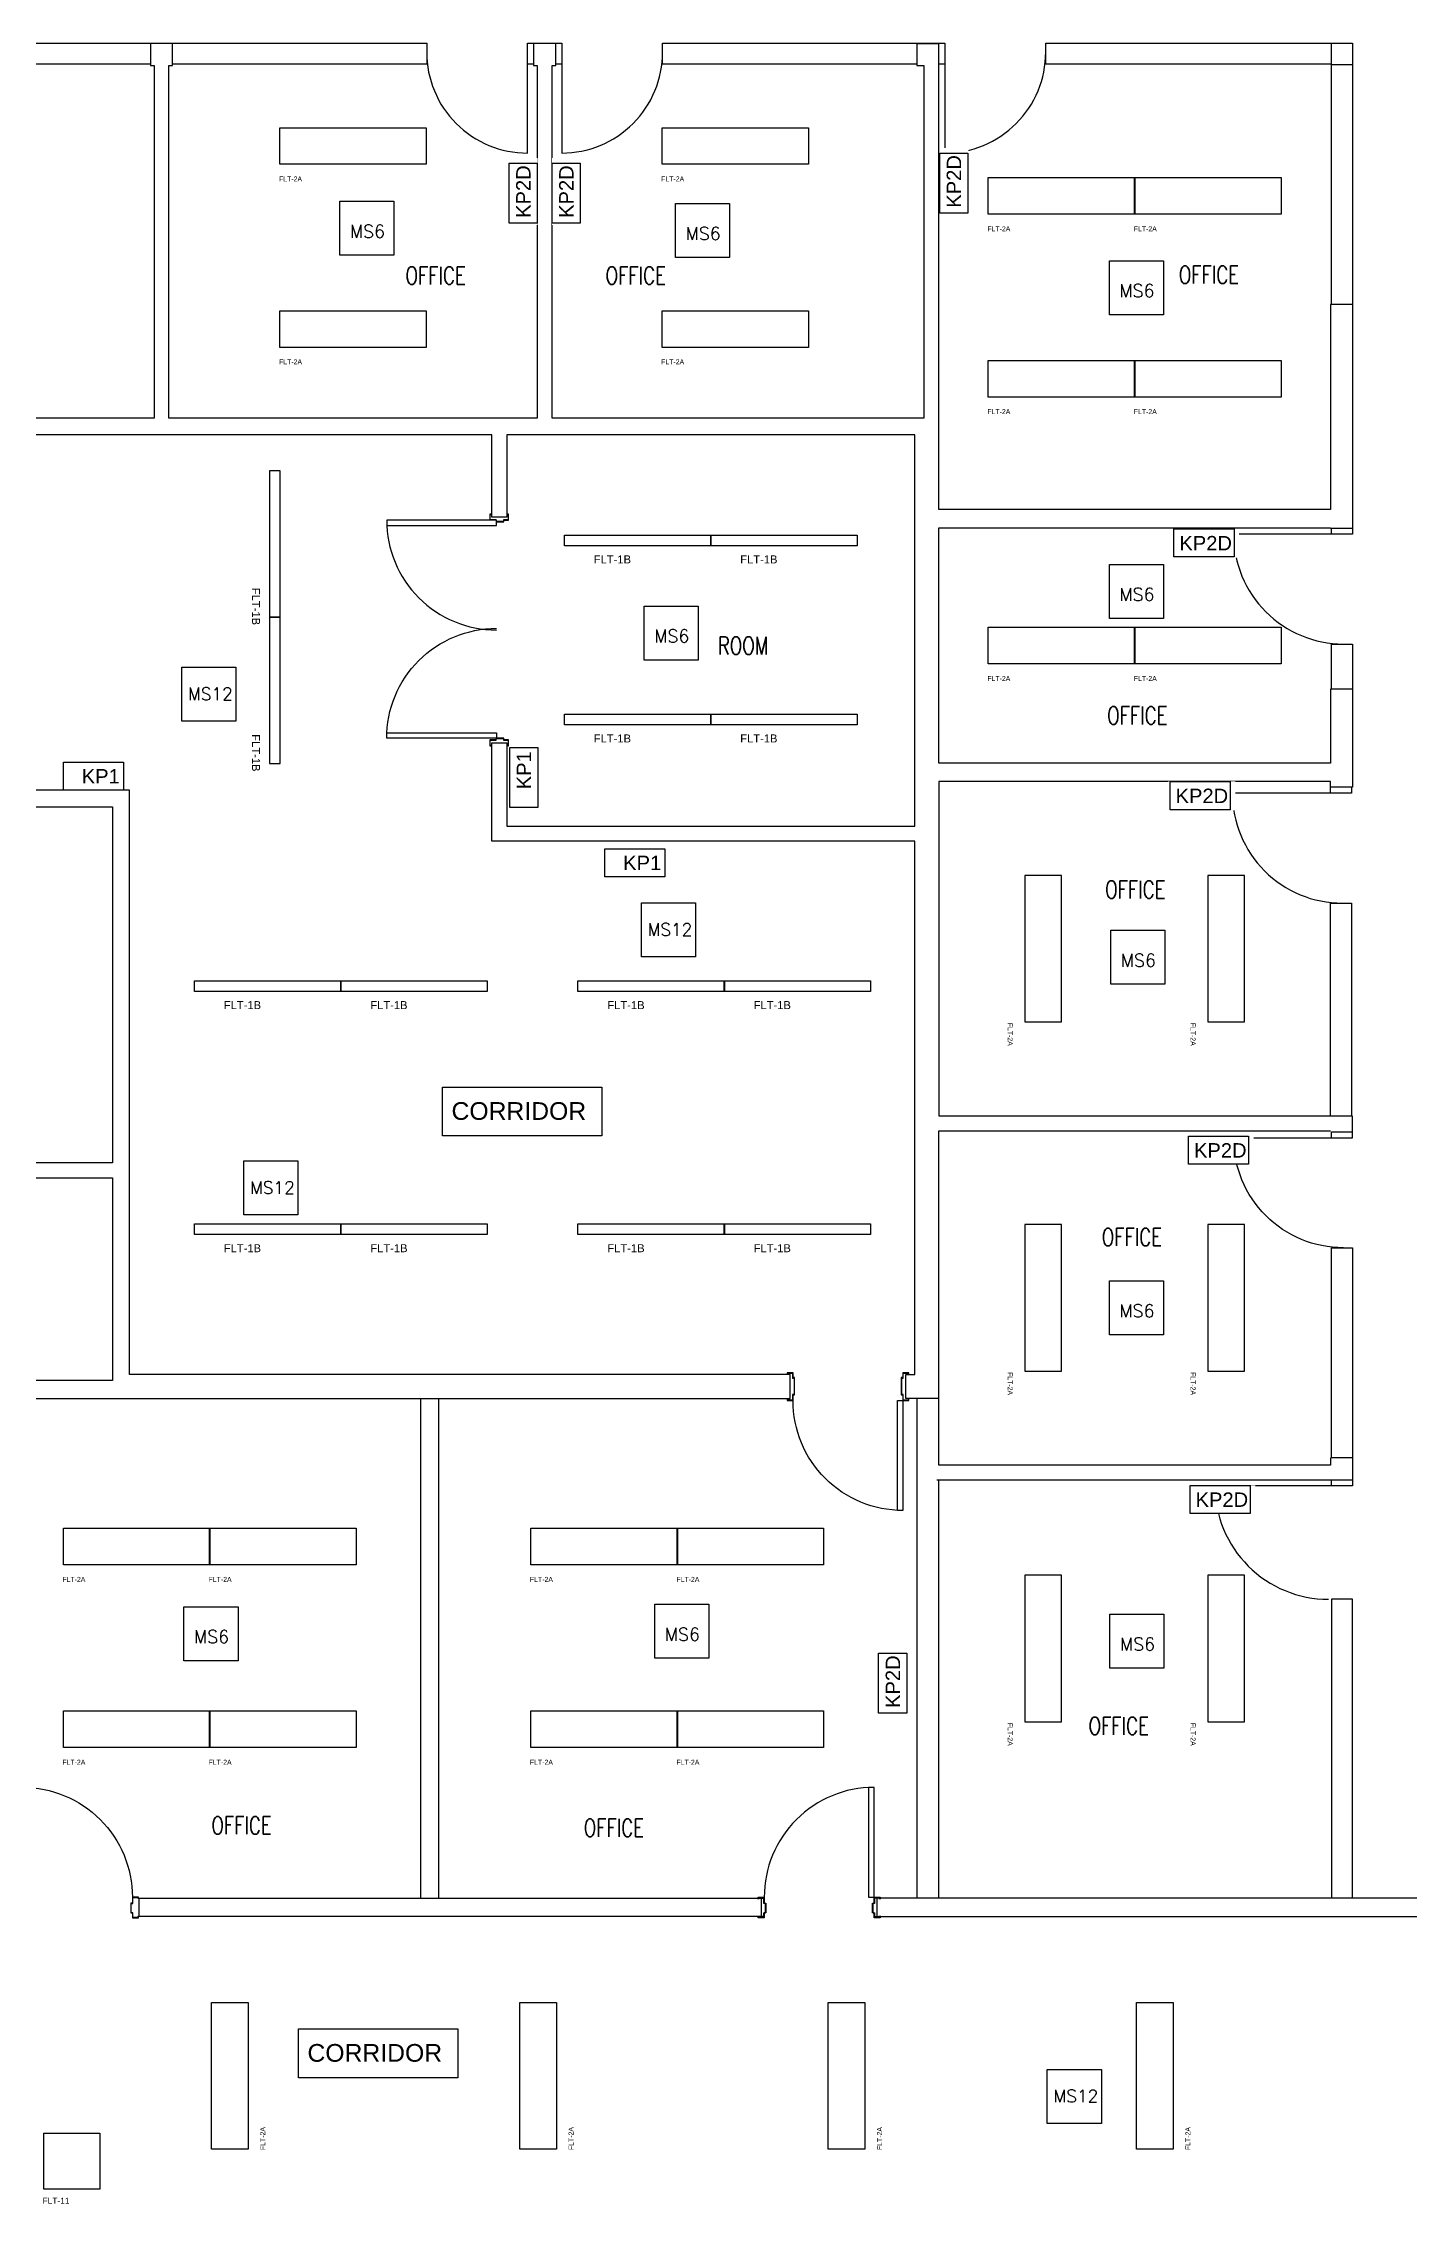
# Model space of a CAD drawing. Header units: feet. Extents: x 0 to 2831, y 0 to 3280.
# Drawn here: x 1304 to 1987, y 1562 to 2642 of the extents above; entities that cross this region are included whole.
import ezdxf
from ezdxf.enums import TextEntityAlignment as Align

# ---------------------------------------------------------------- set-up
doc = ezdxf.new("R2018")
doc.units = ezdxf.units.FT
doc.header["$MEASUREMENT"] = 0
doc.layers.get('0').update_dxf_attribs({"color": 255})
for name, color, linetype in [('FLT-FIXTURES', 3, 'Continuous'), ('FLT-NOTES', 7, 'Continuous'), ('FLT-PERIPHERALS', 6, 'Continuous')]:
    doc.layers.add(name, color=color, linetype=linetype)
doc.styles.add('A101 Floor Plan-Level 100$0$Arial', font='arial.ttf', dxfattribs={"height": 147.52994})
doc.styles.add('SC-TEXT', font='romans.shx', dxfattribs={"width": 0.75})
doc.styles.add('SIMPLEX', font='simplex.shx')
doc.styles.get("Standard").update_dxf_attribs({"font": 'arial.ttf'})

# ---------------------------------------------------------------- blocks, each defined once
blk = doc.blocks.new('FLT-2A')
at = {"layer": 'FLT-FIXTURES'}
blk.add_lwpolyline([(0, 18.3), (73.2, 18.3), (73.2, 0), (0, 0)], close=True, dxfattribs=at)
at = {"lineweight": 30}
blk.add_attdef('FLT-2A', text='', height=4, dxfattribs=at).set_placement((-0.5, -6.1), align=Align.TOP_LEFT)
blk = doc.blocks.new('FLT-1B')
at = {"layer": 'FLT-FIXTURES'}
blk.add_lwpolyline([(0, 0), (0, 5.3), (73.2, 5.3), (73.2, 0)], close=True, dxfattribs=at)
blk.add_attdef('FLT-1B', (14.7, -8.8), '', height=4)
blk = doc.blocks.new('FLT-11')
at = {"layer": 'FLT-FIXTURES'}
blk.add_lwpolyline([(0, 28), (28, 28), (28, 0), (0, 0)], close=True, dxfattribs=at)
blk.add_attdef('FLT-11', (-0.7, -7.2), '', height=3)
blk = doc.blocks.new('FLT-MS6')
at = {"layer": 'FLT-PERIPHERALS'}
blk.add_lwpolyline([(0, 27), (27, 27), (27, 0), (0, 0)], close=True, dxfattribs=at)
at = {"layer": 'FLT-PERIPHERALS', "insert": (5, 15.2), "char_height": 6.41, "attachment_point": 1, "style": 'SIMPLEX'}
blk.add_mtext('MS6', dxfattribs=at)
blk = doc.blocks.new('FLT-MS12')
at = {"layer": 'FLT-PERIPHERALS'}
blk.add_lwpolyline([(0, 27), (27, 27), (27, 0), (0, 0)], close=True, dxfattribs=at)
at = {"layer": 'FLT-PERIPHERALS', "insert": (3.1, 16.8), "char_height": 6.21, "attachment_point": 1, "style": 'SIMPLEX'}
blk.add_mtext('MS12', dxfattribs=at)
blk = doc.blocks.new('FLT-KP1')
at = {"layer": 'FLT-PERIPHERALS', "lineweight": 30, "insert": (9.1, 10.5), "char_height": 7.2, "attachment_point": 1, "bg_fill": 2}
blk.add_mtext('KP1', dxfattribs=at)
at = {"layer": 'FLT-PERIPHERALS'}
blk.add_lwpolyline([(0, 14), (30, 14), (30, 0), (0, 0)], close=True, dxfattribs=at)
blk = doc.blocks.new('FLT-KP2D')
at = {"layer": 'FLT-PERIPHERALS', "lineweight": 30, "insert": (2.7, 10.5), "char_height": 7.2, "attachment_point": 1, "bg_fill": 2}
blk.add_mtext('KP2D', dxfattribs=at)
at = {"layer": 'FLT-PERIPHERALS'}
blk.add_lwpolyline([(0, 14), (30, 14), (30, 0), (0, 0)], close=True, dxfattribs=at)

msp = doc.modelspace()

# ---------------------------------------------------------------- linework, layer by layer
for p, q in [((1740.5, 2642.2), (1751.6, 2642.2)), ((1492.5, 1964.9), (1492.5, 1715.2)), ((1501.7, 1715.2), (1501.7, 1964.9)), ((1740.5, 1964.9), (1740.5, 1715.2)), ((1750.6, 1924.3), (1958.3, 1924.3)), ((1751.6, 1715.2), (1751.6, 1924.3)), ((1351.7, 1715.2), (1351.7, 1706)), ((1662.8, 1715.2), (1662.8, 1706)), ((1720.7, 1706), (1720.7, 1715.2))]:
    msp.add_line(p, q)
for points in [[(1357.6, 2642.4), (1357.6, 2631.2), (1359.4, 2631.2), (1359.4, 2455), (1175.3, 2455), (1175.3, 2631.2), (1177.6, 2631.2), (1177.6, 2642.4)], [(1357.6, 2631.9), (1231, 2631.9), (1231, 2642.4), (1495.6, 2642.4), (1495.6, 2631.9), (1368.6, 2631.9)], [(1549, 2642.4), (1549, 2631.2), (1550.8, 2631.2), (1550.8, 2455), (1366.8, 2455), (1366.8, 2631.2), (1368.6, 2631.2), (1368.6, 2642.4)], [(1740.5, 2642.4), (1740.5, 2631.2), (1744.1, 2631.2), (1744.1, 2455), (1558.3, 2455), (1558.3, 2631.2), (1560.1, 2631.2), (1560.1, 2642.4)], [(1958.3, 2511.8), (1947.3, 2511.8), (1947.3, 2409.3), (1751.6, 2409.3), (1751.6, 2642.4)], [(1549, 2631.9), (1546, 2631.9)], [(1563.1, 2631.9), (1560.1, 2631.9)], [(1754.6, 2631.9), (1751.6, 2631.9)], [(1947.8, 2511.8), (1947.8, 2631.8), (1958.3, 2631.8)], [(1751.6, 1964.9), (1735.1, 1964.9), (1735.1, 1976.9), (1739.6, 1976.9), (1739.6, 2243.6), (1528.1, 2243.6), (1528.1, 2292.7), (1535.6, 2292.7), (1535.6, 2251.1), (1739.6, 2251.1), (1739.6, 2446.6), (1535.6, 2446.6), (1535.6, 2405.5), (1528.1, 2405.5), (1528.1, 2446.6), (744.6, 2446.6)], [(1528.1, 2407), (1527.2, 2407), (1527.2, 2404)], [(1530.3, 2404), (1530.3, 2404.2), (1527.4, 2404.2), (1527.4, 2406.8), (1528.1, 2406.8)], [(1530.5, 2403.2), (1534.1, 2403.2), (1534.1, 2404), (1536.5, 2404), (1536.5, 2407), (1535.6, 2407)], [(1535.6, 2406.8), (1536.4, 2406.8), (1536.4, 2404.2), (1534, 2404.2), (1534, 2403.4), (1530.5, 2403.4)], [(1958.3, 2319.6), (1947.3, 2319.6), (1947.3, 2282.5), (1751.6, 2282.5), (1751.6, 2400.1), (1947.3, 2400.1), (1947.3, 2400), (1958.3, 2400)], [(1947.8, 2397), (1947.8, 2400)], [(1947.8, 2319.6), (1947.8, 2342.1), (1958.3, 2342.1), (1958.3, 2270.5), (1947.3, 2270.5)], [(1475.6, 2295), (1475.6, 2297.7), (1530.5, 2297.7), (1530.5, 2295)], [(1530.1, 2295), (1530.1, 2294.2), (1527.2, 2294.2), (1527.2, 2291.2), (1528.1, 2291.2)], [(1528.1, 2291.4), (1527.4, 2291.4), (1527.4, 2294), (1530.3, 2294), (1530.3, 2294.8), (1534, 2294.8), (1534, 2294), (1536.4, 2294), (1536.4, 2291.4), (1535.6, 2291.4)], [(1947.3, 2267.5), (1947.3, 2273.3), (1751.6, 2273.3), (1751.6, 2106.2), (1947.3, 2106.2)], [(1947.3, 1935.3), (1947.3, 1931.7), (1751.6, 1931.7), (1751.6, 2098.8), (1947.3, 2098.8)], [(1947.8, 2095.2), (1947.8, 2098.2), (1958.3, 2098.2)], [(1675.7, 1964.9), (1675.7, 1963.9), (1678.7, 1963.9), (1678.7, 1966.8), (1679.5, 1966.8), (1679.5, 1975.4), (1678.7, 1975.4), (1678.7, 1977.8), (1675.7, 1977.8), (1675.7, 1976.9)], [(1675.9, 1976.9), (1675.9, 1977.6), (1678.5, 1977.6), (1678.5, 1975.2), (1679.3, 1975.2), (1679.3, 1967), (1678.5, 1967), (1678.5, 1964.1), (1675.9, 1964.1), (1675.9, 1964.9)], [(1736.4, 1964.9), (1736.4, 1964.1), (1733.8, 1964.1), (1733.8, 1967), (1733, 1967), (1733, 1975.2), (1733.8, 1975.2), (1733.8, 1977.6), (1736.4, 1977.6), (1736.4, 1976.9)], [(1733.6, 1909), (1730.9, 1909), (1730.9, 1963.9), (1736.6, 1963.9), (1736.6, 1964.9)], [(1947.8, 1921.3), (1947.8, 1924.3)], [(1958.3, 1715.2), (1958.3, 1864.6), (1947.8, 1864.6), (1947.8, 1715.2)], [(1719.2, 1770.6), (1716.5, 1770.6), (1716.5, 1715.7), (1722.2, 1715.7), (1722.2, 1714.7)], [(2112.9, 1770.1), (2115.6, 1770.1), (2115.6, 1715.2), (1719.2, 1715.2)], [(1351.5, 1715.2), (1351.5, 1715.7), (1348.5, 1715.7), (1348.5, 1712.7), (1347.7, 1712.7), (1347.7, 1707.8), (1348.5, 1707.8), (1348.5, 1705.4), (1351.5, 1705.4), (1351.5, 1706)], [(1664.3, 1706), (1351.3, 1706), (1351.3, 1705.5), (1348.7, 1705.5), (1348.7, 1707.9), (1347.9, 1707.9), (1347.9, 1712.6), (1348.7, 1712.6), (1348.7, 1715.5), (1351.3, 1715.5), (1351.3, 1715.2), (1664.3, 1715.2)], [(1661.3, 1714.7), (1661.3, 1715.7), (1664.3, 1715.7), (1664.3, 1712.7), (1665.1, 1712.7), (1665.1, 1707.8), (1664.3, 1707.8), (1664.3, 1705.4), (1661.3, 1705.4), (1661.3, 1706.3)], [(1661.5, 1706.3), (1661.5, 1705.5), (1664.1, 1705.5), (1664.1, 1707.9), (1664.9, 1707.9), (1664.9, 1712.6), (1664.1, 1712.6), (1664.1, 1715.5), (1661.5, 1715.5), (1661.5, 1714.7)], [(1722, 1714.7), (1722, 1715.5), (1719.4, 1715.5), (1719.4, 1712.6), (1718.6, 1712.6), (1718.6, 1707.9), (1719.4, 1707.9), (1719.4, 1705.5), (1722, 1705.5), (1722, 1706.3)], [(1719.2, 1706), (2112.9, 1706)]]:
    msp.add_lwpolyline(points)
for points in [[(1495.6, 2637.9, 0.414214), (1546, 2587.5), (1546, 2642.4), (1563.1, 2642.4), (1563.1, 2587.5, 0.414214), (1613.5, 2637.9)], [(1740.5, 2631.9), (1613.5, 2631.9), (1613.5, 2642.4), (1754.6, 2642.4), (1754.6, 2587.5, 0.414214), (1805, 2637.9)], [(1947.6, 2642.4), (1947.6, 2631.9), (1805, 2631.9), (1805, 2642.4), (1958.3, 2642.4), (1958.3, 2397), (1898.9, 2397, 0.414214), (1953.8, 2342.1)], [(1475.6, 2404), (1475.6, 2401.3), (1530.5, 2401.3), (1530.5, 2404), (1475.6, 2404, 0.414214), (1530.5, 2349.1)], [(1535.6, 2291.2), (1536.5, 2291.2), (1536.5, 2294.2), (1534.1, 2294.2), (1534.1, 2295), (1475.6, 2295, -0.414214), (1530.5, 2349.9)], [(1957.8, 2270.5), (1957.8, 2267.5), (1898.3, 2267.5, 0.414214), (1953.2, 2212.6)], [(1953.8, 2040.3, -0.414214), (1898.9, 2095.2), (1958.3, 2095.2), (1958.3, 2106.1), (1947.3, 2106.1), (1947.3, 2212.6), (1957.8, 2212.6), (1957.8, 2106.1)], [(1958.3, 1935.3), (1947.8, 1935.3), (1947.8, 2040.3), (1958.3, 2040.3), (1958.3, 1921.3), (1889.6, 1921.3, 0.414214), (1946.3, 1864.6)], [(1736.6, 1976.9), (1736.6, 1977.8), (1733.6, 1977.8), (1733.6, 1975.4), (1732.8, 1975.4), (1732.8, 1966.8), (1733.6, 1966.8), (1733.6, 1909, -0.414214), (1678.7, 1963.9)], [(1290.6, 1706), (1290.6, 1705.4), (1293.6, 1705.4), (1293.6, 1707.8), (1294.4, 1707.8), (1294.4, 1712.7), (1293.6, 1712.7), (1293.6, 1770.6, -0.414214), (1348.5, 1715.7)], [(1722.2, 1706.3), (1722.2, 1705.4), (1719.2, 1705.4), (1719.2, 1707.8), (1718.4, 1707.8), (1718.4, 1712.7), (1719.2, 1712.7), (1719.2, 1770.6, 0.414214), (1664.3, 1715.7)]]:
    msp.add_lwpolyline(points, format="xyb")

# ---------------------------------------------------------------- block references
at = {"layer": 'FLT-FIXTURES'}
ref = msp.add_blockref('FLT-2A', (1422.2, 2581.9), dxfattribs=at)
lines = msp.add_mtext('FLT-2A', dxfattribs={"layer": '0', "insert": (1421.8, 2575.8), "char_height": 2.5, "attachment_point": 1})
ref.add_attrib('FLT-2A', '', (1421.8, 2575.8)).embed_mtext(lines)
ref = msp.add_blockref('FLT-2A', (1613.3, 2581.9), dxfattribs=at)
lines = msp.add_mtext('FLT-2A', dxfattribs={"layer": '0', "insert": (1612.8, 2575.8), "char_height": 2.5, "attachment_point": 1})
ref.add_attrib('FLT-2A', '', (1612.8, 2575.8)).embed_mtext(lines)
ref = msp.add_blockref('FLT-2A', (1776.3, 2557), dxfattribs=at)
lines = msp.add_mtext('FLT-2A', dxfattribs={"layer": '0', "insert": (1775.8, 2550.9), "char_height": 2.5, "attachment_point": 1})
ref.add_attrib('FLT-2A', '', (1775.8, 2550.9)).embed_mtext(lines)
ref = msp.add_blockref('FLT-2A', (1849.4, 2557), dxfattribs=at)
lines = msp.add_mtext('FLT-2A', dxfattribs={"layer": '0', "insert": (1849, 2550.9), "char_height": 2.5, "attachment_point": 1})
ref.add_attrib('FLT-2A', '', (1849, 2550.9)).embed_mtext(lines)
ref = msp.add_blockref('FLT-2A', (1422.2, 2490.4), dxfattribs=at)
lines = msp.add_mtext('FLT-2A', dxfattribs={"layer": '0', "insert": (1421.8, 2484.4), "char_height": 2.5, "attachment_point": 1})
ref.add_attrib('FLT-2A', '', (1421.8, 2484.4)).embed_mtext(lines)
ref = msp.add_blockref('FLT-2A', (1613.3, 2490.4), dxfattribs=at)
lines = msp.add_mtext('FLT-2A', dxfattribs={"layer": '0', "insert": (1612.8, 2484.4), "char_height": 2.5, "attachment_point": 1})
ref.add_attrib('FLT-2A', '', (1612.8, 2484.4)).embed_mtext(lines)
ref = msp.add_blockref('FLT-2A', (1776.3, 2465.5), dxfattribs=at)
lines = msp.add_mtext('FLT-2A', dxfattribs={"layer": '0', "insert": (1775.8, 2459.5), "char_height": 2.5, "attachment_point": 1})
ref.add_attrib('FLT-2A', '', (1775.8, 2459.5)).embed_mtext(lines)
ref = msp.add_blockref('FLT-2A', (1849.4, 2465.5), dxfattribs=at)
lines = msp.add_mtext('FLT-2A', dxfattribs={"layer": '0', "insert": (1849, 2459.5), "char_height": 2.5, "attachment_point": 1})
ref.add_attrib('FLT-2A', '', (1849, 2459.5)).embed_mtext(lines)
ref = msp.add_blockref('FLT-1B', (1417.1, 2355.5), dxfattribs=dict(at, xscale=-1, rotation=270))
ref.add_attrib('FLT-1B', 'FLT-1B', (1408.3, 2370.2), dxfattribs={"layer": '0', "height": 4, "rotation": 270})
for name, p, values in [('FLT-1B', (1564.4, 2391.2), {'FLT-1B': 'FLT-1B'}), ('FLT-1B', (1637.6, 2391.2), {'FLT-1B': 'FLT-1B'}), ('FLT-1B', (1564.4, 2301.7), {'FLT-1B': 'FLT-1B'}), ('FLT-1B', (1637.6, 2301.7), {'FLT-1B': 'FLT-1B'}), ('FLT-1B', (1379.5, 2168.4), {'FLT-1B': 'FLT-1B'}), ('FLT-1B', (1452.7, 2168.4), {'FLT-1B': 'FLT-1B'}), ('FLT-1B', (1571.2, 2168.4), {'FLT-1B': 'FLT-1B'}), ('FLT-1B', (1644.3, 2168.4), {'FLT-1B': 'FLT-1B'}), ('FLT-1B', (1379.5, 2046.9), {'FLT-1B': 'FLT-1B'}), ('FLT-1B', (1379.5, 2046.9), {'FLT-1B': 'FLT-1B'}), ('FLT-1B', (1452.7, 2046.9), {'FLT-1B': 'FLT-1B'}), ('FLT-1B', (1571.2, 2046.9), {'FLT-1B': 'FLT-1B'}), ('FLT-1B', (1644.3, 2046.9), {'FLT-1B': 'FLT-1B'}), ('FLT-11', (1304.3, 1569.7), {'FLT-11': 'FLT-11'})]:
    msp.add_blockref(name, p, dxfattribs=at).add_auto_attribs(values)
ref = msp.add_blockref('FLT-1B', (1417.1, 2282.3), dxfattribs=dict(at, xscale=-1, rotation=270))
ref.add_attrib('FLT-1B', 'FLT-1B', (1408.3, 2297), dxfattribs={"layer": '0', "height": 4, "rotation": 270})
ref = msp.add_blockref('FLT-2A', (1776.3, 2332.2), dxfattribs=at)
lines = msp.add_mtext('FLT-2A', dxfattribs={"layer": '0', "insert": (1775.8, 2326.1), "char_height": 2.5, "attachment_point": 1})
ref.add_attrib('FLT-2A', '', (1775.8, 2326.1)).embed_mtext(lines)
ref = msp.add_blockref('FLT-2A', (1849.4, 2332.2), dxfattribs=at)
lines = msp.add_mtext('FLT-2A', dxfattribs={"layer": '0', "insert": (1849, 2326.1), "char_height": 2.5, "attachment_point": 1})
ref.add_attrib('FLT-2A', '', (1849, 2326.1)).embed_mtext(lines)
ref = msp.add_blockref('FLT-2A', (1794.6, 2153.2), dxfattribs=dict(at, xscale=-1, rotation=270))
lines = msp.add_mtext('FLT-2A', dxfattribs={"layer": '0', "insert": (1788.5, 2152.8), "char_height": 2.5, "attachment_point": 1, "rotation": 270})
ref.add_attrib('FLT-2A', '', (1788.5, 2152.8)).embed_mtext(lines)
ref = msp.add_blockref('FLT-2A', (1886, 2153.2), dxfattribs=dict(at, xscale=-1, rotation=270))
lines = msp.add_mtext('FLT-2A', dxfattribs={"layer": '0', "insert": (1879.9, 2152.8), "char_height": 2.5, "attachment_point": 1, "rotation": 270})
ref.add_attrib('FLT-2A', '', (1879.9, 2152.8)).embed_mtext(lines)
ref = msp.add_blockref('FLT-2A', (1794.6, 1978.7), dxfattribs=dict(at, xscale=-1, rotation=270))
lines = msp.add_mtext('FLT-2A', dxfattribs={"layer": '0', "insert": (1788.5, 1978.2), "char_height": 2.5, "attachment_point": 1, "rotation": 270})
ref.add_attrib('FLT-2A', '', (1788.5, 1978.2)).embed_mtext(lines)
ref = msp.add_blockref('FLT-2A', (1886, 1978.7), dxfattribs=dict(at, xscale=-1, rotation=270))
lines = msp.add_mtext('FLT-2A', dxfattribs={"layer": '0', "insert": (1879.9, 1978.2), "char_height": 2.5, "attachment_point": 1, "rotation": 270})
ref.add_attrib('FLT-2A', '', (1879.9, 1978.2)).embed_mtext(lines)
ref = msp.add_blockref('FLT-2A', (1314, 1881.9), dxfattribs=at)
lines = msp.add_mtext('FLT-2A', dxfattribs={"layer": '0', "insert": (1313.5, 1875.8), "char_height": 2.5, "attachment_point": 1})
ref.add_attrib('FLT-2A', '', (1313.5, 1875.8)).embed_mtext(lines)
ref = msp.add_blockref('FLT-2A', (1387.1, 1881.9), dxfattribs=at)
lines = msp.add_mtext('FLT-2A', dxfattribs={"layer": '0', "insert": (1386.6, 1875.8), "char_height": 2.5, "attachment_point": 1})
ref.add_attrib('FLT-2A', '', (1386.6, 1875.8)).embed_mtext(lines)
ref = msp.add_blockref('FLT-2A', (1547.7, 1881.9), dxfattribs=at)
lines = msp.add_mtext('FLT-2A', dxfattribs={"layer": '0', "insert": (1547.2, 1875.8), "char_height": 2.5, "attachment_point": 1})
ref.add_attrib('FLT-2A', '', (1547.2, 1875.8)).embed_mtext(lines)
ref = msp.add_blockref('FLT-2A', (1620.8, 1881.9), dxfattribs=at)
lines = msp.add_mtext('FLT-2A', dxfattribs={"layer": '0', "insert": (1620.4, 1875.8), "char_height": 2.5, "attachment_point": 1})
ref.add_attrib('FLT-2A', '', (1620.4, 1875.8)).embed_mtext(lines)
ref = msp.add_blockref('FLT-2A', (1794.6, 1803.4), dxfattribs=dict(at, xscale=-1, rotation=270))
lines = msp.add_mtext('FLT-2A', dxfattribs={"layer": '0', "insert": (1788.5, 1802.9), "char_height": 2.5, "attachment_point": 1, "rotation": 270})
ref.add_attrib('FLT-2A', '', (1788.5, 1802.9)).embed_mtext(lines)
ref = msp.add_blockref('FLT-2A', (1886, 1803.4), dxfattribs=dict(at, xscale=-1, rotation=270))
lines = msp.add_mtext('FLT-2A', dxfattribs={"layer": '0', "insert": (1879.9, 1802.9), "char_height": 2.5, "attachment_point": 1, "rotation": 270})
ref.add_attrib('FLT-2A', '', (1879.9, 1802.9)).embed_mtext(lines)
ref = msp.add_blockref('FLT-2A', (1314, 1790.5), dxfattribs=at)
lines = msp.add_mtext('FLT-2A', dxfattribs={"layer": '0', "insert": (1313.5, 1784.4), "char_height": 2.5, "attachment_point": 1})
ref.add_attrib('FLT-2A', '', (1313.5, 1784.4)).embed_mtext(lines)
ref = msp.add_blockref('FLT-2A', (1387.1, 1790.5), dxfattribs=at)
lines = msp.add_mtext('FLT-2A', dxfattribs={"layer": '0', "insert": (1386.6, 1784.4), "char_height": 2.5, "attachment_point": 1})
ref.add_attrib('FLT-2A', '', (1386.6, 1784.4)).embed_mtext(lines)
ref = msp.add_blockref('FLT-2A', (1547.7, 1790.5), dxfattribs=at)
lines = msp.add_mtext('FLT-2A', dxfattribs={"layer": '0', "insert": (1547.2, 1784.4), "char_height": 2.5, "attachment_point": 1})
ref.add_attrib('FLT-2A', '', (1547.2, 1784.4)).embed_mtext(lines)
ref = msp.add_blockref('FLT-2A', (1620.8, 1790.5), dxfattribs=at)
lines = msp.add_mtext('FLT-2A', dxfattribs={"layer": '0', "insert": (1620.4, 1784.4), "char_height": 2.5, "attachment_point": 1})
ref.add_attrib('FLT-2A', '', (1620.4, 1784.4)).embed_mtext(lines)
ref = msp.add_blockref('FLT-2A', (1406.3, 1589.8), dxfattribs=dict(at, rotation=90))
lines = msp.add_mtext('FLT-2A', dxfattribs={"layer": '0', "insert": (1412.4, 1589.3), "char_height": 2.5, "attachment_point": 1, "rotation": 90})
ref.add_attrib('FLT-2A', '', (1412.4, 1589.3)).embed_mtext(lines)
ref = msp.add_blockref('FLT-2A', (1560.5, 1589.8), dxfattribs=dict(at, rotation=90))
lines = msp.add_mtext('FLT-2A', dxfattribs={"layer": '0', "insert": (1566.5, 1589.3), "char_height": 2.5, "attachment_point": 1, "rotation": 90})
ref.add_attrib('FLT-2A', '', (1566.5, 1589.3)).embed_mtext(lines)
ref = msp.add_blockref('FLT-2A', (1714.6, 1589.8), dxfattribs=dict(at, rotation=90))
lines = msp.add_mtext('FLT-2A', dxfattribs={"layer": '0', "insert": (1720.7, 1589.3), "char_height": 2.5, "attachment_point": 1, "rotation": 90})
ref.add_attrib('FLT-2A', '', (1720.7, 1589.3)).embed_mtext(lines)
ref = msp.add_blockref('FLT-2A', (1868.7, 1589.8), dxfattribs=dict(at, rotation=90))
lines = msp.add_mtext('FLT-2A', dxfattribs={"layer": '0', "insert": (1874.8, 1589.3), "char_height": 2.5, "attachment_point": 1, "rotation": 90})
ref.add_attrib('FLT-2A', '', (1874.8, 1589.3)).embed_mtext(lines)
at = {"layer": 'FLT-PERIPHERALS'}
for name, p in [('FLT-MS6', (1452.2, 2536.4)), ('FLT-MS6', (1620, 2535.3)), ('FLT-MS6', (1836.8, 2506.7)), ('FLT-MS6', (1836.8, 2354.9)), ('FLT-MS6', (1604.3, 2334.1)), ('FLT-MS12', (1373.2, 2303.5)), ('FLT-MS12', (1602.9, 2185.7)), ('FLT-MS6', (1837.5, 2172)), ('FLT-MS12', (1404.2, 2056.7)), ('FLT-MS6', (1836.8, 1996.8)), ('FLT-MS6', (1374.3, 1833.9)), ('FLT-MS6', (1609.6, 1835.1)), ('FLT-MS6', (1837.1, 1830.2)), ('FLT-MS12', (1805.8, 1602.6))]:
    msp.add_blockref(name, p, dxfattribs=at)

# ---------------------------------------------------------------- texts
at = {"layer": 'FLT-NOTES', "char_height": 8.85, "attachment_point": 1, "line_spacing_factor": 0.938532, "bg_fill": 3, "box_fill_scale": 1.25, "bg_fill_color": 7, "bg_fill_transparency": 0}
for s, insert, width, style in [('OFFICE', (1826.4, 1805.7), 20.437, 'SC-TEXT'), ('CORRIDOR', (1436, 1642.3), 48.05, 'A101 Floor Plan-Level 100$0$Arial')]:
    msp.add_mtext(s, dxfattribs=dict(at, insert=insert, width=width, style=style))

# ---------------------------------------------------------------- next in the draw order: linework, layer by layer
at = {"layer": 'FLT-NOTES'}
msp.add_lwpolyline([(1431.5, 1649.9), (1511.2, 1649.9), (1511.2, 1625.4), (1431.5, 1625.4)], close=True, dxfattribs=at)

# ---------------------------------------------------------------- next in the draw order: block references
at = {"layer": 'FLT-PERIPHERALS', "rotation": 90}
for name, p in [('FLT-KP2D', (1550.8, 2552.4)), ('FLT-KP2D', (1572.3, 2552.4)), ('FLT-KP2D', (1766, 2557.5)), ('FLT-KP1', (1551.1, 2260.4)), ('FLT-KP2D', (1735.5, 1807.6))]:
    msp.add_blockref(name, p, dxfattribs=at)
at = {"layer": 'FLT-PERIPHERALS'}
for name, p in [('FLT-KP2D', (1869.1, 2385.6)), ('FLT-KP1', (1314.1, 2269.1)), ('FLT-KP2D', (1867.2, 2259.3)), ('FLT-KP1', (1584.7, 2225.8)), ('FLT-KP2D', (1876.4, 2082.1)), ('FLT-KP2D', (1877.2, 1907.5))]:
    msp.add_blockref(name, p, dxfattribs=at)

# ---------------------------------------------------------------- next in the draw order: texts
at = {"layer": 'FLT-NOTES', "char_height": 8.85, "attachment_point": 1, "line_spacing_factor": 0.938532, "style": 'SC-TEXT', "bg_fill": 3, "box_fill_scale": 1.25, "bg_fill_color": 7, "bg_fill_transparency": 0}
for s, insert, width in [('OFFICE', (1485, 2530.7), 20.437), ('OFFICE', (1585, 2530.7), 20.437), ('OFFICE', (1871.5, 2531.1), 20.437), ('ROOM', (1641.1, 2345.7), 39.097), ('OFFICE', (1835.7, 2310.8), 20.437), ('OFFICE', (1834.7, 2223.8), 20.437), ('OFFICE', (1833, 2050.1), 20.437)]:
    msp.add_mtext(s, dxfattribs=dict(at, insert=insert, width=width))

# ---------------------------------------------------------------- next in the draw order: linework, layer by layer
msp.add_lwpolyline([(1290.8, 1715.2), (1273.9, 1715.2), (1273.9, 1964.9), (1677.2, 1964.9), (1677.2, 1976.9), (1347, 1976.9), (1347, 2269.1), (1203.9, 2269.1), (1203.9, 2260.7), (1338.6, 2260.7), (1338.6, 2082.7), (1208.4, 2082.7), (1208.4, 2075.2), (1338.6, 2075.2), (1338.6, 1974), (1264.7, 1974), (1264.7, 1715.2), (1264.7, 1715.2), (1264.7, 1706), (1290.8, 1706)])

# ---------------------------------------------------------------- next in the draw order: texts
at = {"layer": 'FLT-NOTES', "char_height": 8.85, "attachment_point": 1, "line_spacing_factor": 0.938532, "bg_fill": 3, "box_fill_scale": 1.25, "bg_fill_color": 7, "bg_fill_transparency": 0}
for s, insert, width, style in [('CORRIDOR', (1508, 2113.1), 48.05, 'A101 Floor Plan-Level 100$0$Arial'), ('OFFICE', (1388, 1756), 20.437, 'SC-TEXT'), ('OFFICE', (1574.1, 1754.8), 20.437, 'SC-TEXT')]:
    msp.add_mtext(s, dxfattribs=dict(at, insert=insert, width=width, style=style))

# ---------------------------------------------------------------- next in the draw order: linework, layer by layer
at = {"layer": 'FLT-NOTES'}
msp.add_lwpolyline([(1503.5, 2120.6), (1583.1, 2120.6), (1583.1, 2096.2), (1503.5, 2096.2)], close=True, dxfattribs=at)

doc.saveas('drawing.dxf')
